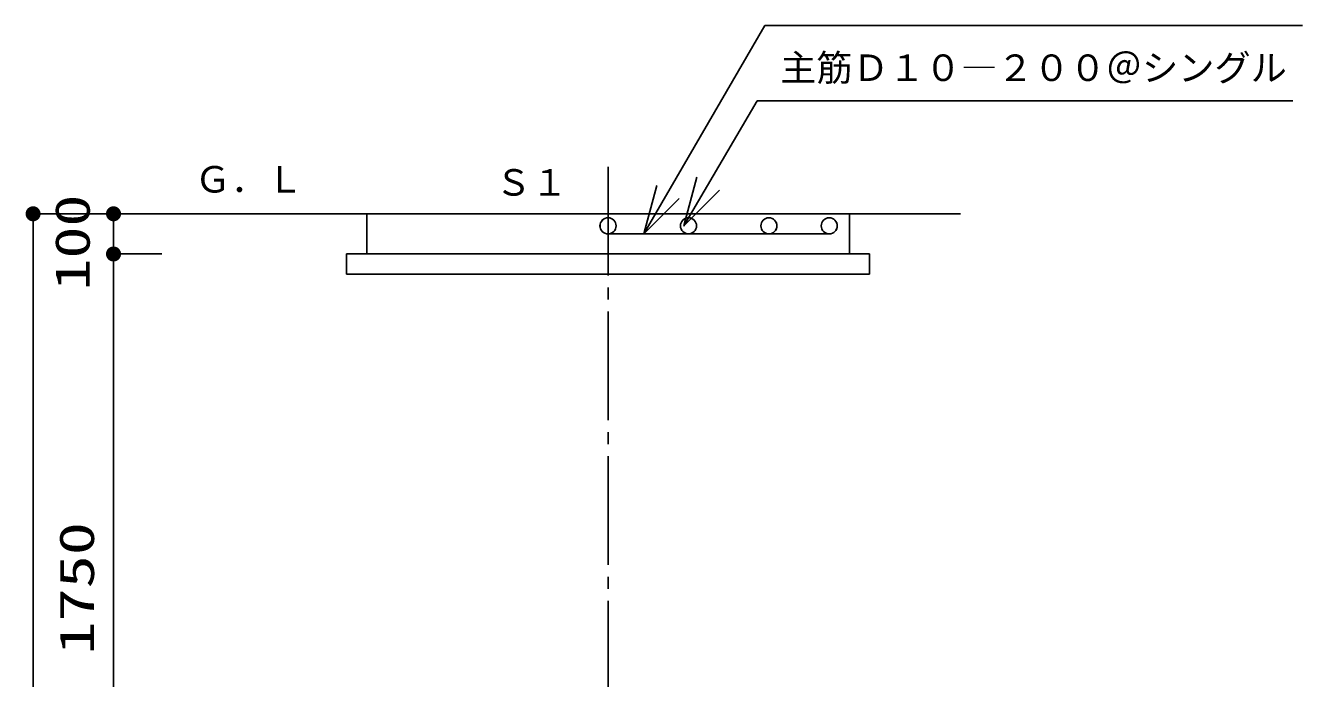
# Model space of a CAD drawing. Units: millimetres, scale not verified. Extents: x -9894 to 7424, y -6315 to 5763.
# Drawn here: x -1143 to 2032, y 783 to 2408 of the extents above; entities that cross this region are included whole.
import ezdxf
from ezdxf.enums import TextEntityAlignment as Align

# ---------------------------------------------------------------- set-up
doc = ezdxf.new("R2010")
doc.units = ezdxf.units.MM
doc.header["$LTSCALE"] = 30
doc.linetypes.add('CHAIN2', pattern=[12, 9, -1, 1, -1])
for name, color, linetype, lineweight in [('0-2_SEISAKU', 3, 'Continuous', 25), ('0-3_A-PIPE', 2, 'Continuous', 25), ('0-4_W-PIPE', 2, 'Continuous', 25), ('0-6_SUNPO', 7, 'Continuous', 25)]:
    doc.layers.add(name, color=color, linetype=linetype, lineweight=lineweight)
doc.styles.add('MS Gothic', font='')
doc.styles.add('ＭＳ ゴシック', font='')
doc.styles.get('MS Gothic').set_extended_font_data('MS Gothic')
doc.styles.get('ＭＳ ゴシック').set_extended_font_data('MS Gothic')

msp = doc.modelspace()

# ---------------------------------------------------------------- linework, layer by layer
at = {"layer": '0-2_SEISAKU', "color": 4}
for p, q in [((394.37, 1889.47), (695.68, 2407.83)), ((695.68, 2407.83), (2032.22, 2407.83)), ((494.37, 1909.47), (676.65, 2220.33)), ((676.65, 2220.33), (2008.58, 2220.33))]:
    msp.add_line(p, q, dxfattribs=at)
for points in [[(426.72, 2010.21), (394.37, 1889.47), (482.75, 1977.86)], [(526.72, 2030.22), (494.37, 1909.47), (582.75, 1997.86)]]:
    msp.add_lwpolyline(points, dxfattribs=at)
at = {"layer": '0-3_A-PIPE', "linetype": 'CHAIN2'}
msp.add_line((305.72, 2056.27), (305.72, -223.49), dxfattribs=at)
at = {"layer": '0-3_A-PIPE'}
for p, q in [((-1019.9, 1939.47), (1182.24, 1939.47)), ((-294.28, 1939.47), (-294.28, 1839.47)), ((905.72, 1939.47), (905.72, 1839.47)), ((-344.28, 1839.47), (-344.28, 1789.47)), ((-344.28, 1839.47), (955.72, 1839.47)), ((955.72, 1839.47), (955.72, 1789.47)), ((-344.28, 1789.47), (955.72, 1789.47))]:
    msp.add_line(p, q, dxfattribs=at)
at = {"layer": '0-4_W-PIPE', "color": 3}
msp.add_line((305.72, 1889.47), (855.71, 1889.47), dxfattribs=at)
for centre in [(305.6, 1909.47), (305.71, 1909.47), (505.6, 1909.47), (505.71, 1909.47), (705.6, 1909.47), (705.71, 1909.47), (855.6, 1909.47), (855.71, 1909.47)]:
    msp.add_circle(centre, 20, dxfattribs=at)
at = {"layer": '0-6_SUNPO', "color": 4}
for p, q in [((-1003.9, 1939.47), (-1123.9, 1939.47)), ((-1123.9, -160.53), (-1123.9, 1939.47)), ((-803.9, 1939.47), (-923.9, 1939.47)), ((-923.9, 1939.47), (-923.9, 1839.47)), ((-803.9, 1839.47), (-923.9, 1839.47)), ((-803.9, 1839.47), (-923.9, 1839.47)), ((-923.9, 1839.47), (-923.9, 89.47))]:
    msp.add_line(p, q, dxfattribs=at)
at = {"layer": '0-6_SUNPO'}
for points in [[(-1142.28, 1943.13), (-1123.9, 1939.47), (-1142.65, 1939.47)], [(-1142.65, 1939.47), (-1123.9, 1939.47), (-1142.28, 1935.82)], [(-1141.22, 1946.65), (-1123.9, 1939.47), (-1142.28, 1943.13)], [(-1142.28, 1935.82), (-1123.9, 1939.47), (-1141.22, 1932.3)], [(-1139.49, 1949.89), (-1123.9, 1939.47), (-1141.22, 1946.65)], [(-1141.22, 1932.3), (-1123.9, 1939.47), (-1139.49, 1929.06)], [(-1137.15, 1952.73), (-1123.9, 1939.47), (-1139.49, 1949.89)], [(-1139.49, 1929.06), (-1123.9, 1939.47), (-1137.15, 1926.22)], [(-1134.31, 1955.06), (-1123.9, 1939.47), (-1137.15, 1952.73)], [(-1137.15, 1926.22), (-1123.9, 1939.47), (-1134.31, 1923.88)], [(-1131.07, 1956.8), (-1123.9, 1939.47), (-1134.31, 1955.06)], [(-1134.31, 1923.88), (-1123.9, 1939.47), (-1131.07, 1922.15)], [(-1127.55, 1957.86), (-1123.9, 1939.47), (-1131.07, 1956.8)], [(-1131.07, 1922.15), (-1123.9, 1939.47), (-1127.55, 1921.08)], [(-1123.9, 1958.22), (-1123.9, 1939.47), (-1127.55, 1957.86)], [(-1127.55, 1921.08), (-1123.9, 1939.47), (-1123.9, 1920.72)], [(-1120.24, 1957.86), (-1123.9, 1939.47), (-1123.9, 1958.22)], [(-1116.72, 1956.8), (-1123.9, 1939.47), (-1120.24, 1957.86)], [(-1113.48, 1955.06), (-1123.9, 1939.47), (-1116.72, 1956.8)], [(-1110.64, 1952.73), (-1123.9, 1939.47), (-1113.48, 1955.06)], [(-1108.31, 1949.89), (-1123.9, 1939.47), (-1110.64, 1952.73)], [(-1106.57, 1946.65), (-1123.9, 1939.47), (-1108.31, 1949.89)], [(-1105.51, 1943.13), (-1123.9, 1939.47), (-1106.57, 1946.65)], [(-1105.15, 1939.47), (-1123.9, 1939.47), (-1105.51, 1943.13)], [(-1123.9, 1920.72), (-1123.9, 1939.47), (-1120.24, 1921.08)], [(-1120.24, 1921.08), (-1123.9, 1939.47), (-1116.72, 1922.15)], [(-1116.72, 1922.15), (-1123.9, 1939.47), (-1113.48, 1923.88)], [(-1113.48, 1923.88), (-1123.9, 1939.47), (-1110.64, 1926.22)], [(-1110.64, 1926.22), (-1123.9, 1939.47), (-1108.31, 1929.06)], [(-1108.31, 1929.06), (-1123.9, 1939.47), (-1106.57, 1932.3)], [(-1106.57, 1932.3), (-1123.9, 1939.47), (-1105.51, 1935.82)], [(-1105.51, 1935.82), (-1123.9, 1939.47), (-1105.15, 1939.47)], [(-942.28, 1943.13), (-923.9, 1939.47), (-942.65, 1939.47)], [(-942.65, 1939.47), (-923.9, 1939.47), (-942.28, 1935.82)], [(-941.22, 1946.65), (-923.9, 1939.47), (-942.28, 1943.13)], [(-942.28, 1935.82), (-923.9, 1939.47), (-941.22, 1932.3)], [(-939.49, 1949.89), (-923.9, 1939.47), (-941.22, 1946.65)], [(-941.22, 1932.3), (-923.9, 1939.47), (-939.49, 1929.06)], [(-937.15, 1952.73), (-923.9, 1939.47), (-939.49, 1949.89)], [(-939.49, 1929.06), (-923.9, 1939.47), (-937.15, 1926.22)], [(-934.31, 1955.06), (-923.9, 1939.47), (-937.15, 1952.73)], [(-937.15, 1926.22), (-923.9, 1939.47), (-934.31, 1923.88)], [(-931.07, 1956.8), (-923.9, 1939.47), (-934.31, 1955.06)], [(-934.31, 1923.88), (-923.9, 1939.47), (-931.07, 1922.15)], [(-927.55, 1957.86), (-923.9, 1939.47), (-931.07, 1956.8)], [(-931.07, 1922.15), (-923.9, 1939.47), (-927.55, 1921.08)], [(-923.9, 1958.22), (-923.9, 1939.47), (-927.55, 1957.86)], [(-927.55, 1921.08), (-923.9, 1939.47), (-923.9, 1920.72)], [(-920.24, 1957.86), (-923.9, 1939.47), (-923.9, 1958.22)], [(-916.72, 1956.8), (-923.9, 1939.47), (-920.24, 1957.86)], [(-913.48, 1955.06), (-923.9, 1939.47), (-916.72, 1956.8)], [(-910.64, 1952.73), (-923.9, 1939.47), (-913.48, 1955.06)], [(-908.31, 1949.89), (-923.9, 1939.47), (-910.64, 1952.73)], [(-906.57, 1946.65), (-923.9, 1939.47), (-908.31, 1949.89)], [(-905.51, 1943.13), (-923.9, 1939.47), (-906.57, 1946.65)], [(-905.15, 1939.47), (-923.9, 1939.47), (-905.51, 1943.13)], [(-923.9, 1920.72), (-923.9, 1939.47), (-920.24, 1921.08)], [(-920.24, 1921.08), (-923.9, 1939.47), (-916.72, 1922.15)], [(-916.72, 1922.15), (-923.9, 1939.47), (-913.48, 1923.88)], [(-913.48, 1923.88), (-923.9, 1939.47), (-910.64, 1926.22)], [(-910.64, 1926.22), (-923.9, 1939.47), (-908.31, 1929.06)], [(-908.31, 1929.06), (-923.9, 1939.47), (-906.57, 1932.3)], [(-906.57, 1932.3), (-923.9, 1939.47), (-905.51, 1935.82)], [(-905.51, 1935.82), (-923.9, 1939.47), (-905.15, 1939.47)], [(-942.28, 1843.13), (-923.9, 1839.47), (-942.65, 1839.47)], [(-942.28, 1843.13), (-923.9, 1839.47), (-942.65, 1839.47)], [(-941.22, 1846.65), (-923.9, 1839.47), (-942.28, 1843.13)], [(-941.22, 1846.65), (-923.9, 1839.47), (-942.28, 1843.13)], [(-939.49, 1849.89), (-923.9, 1839.47), (-941.22, 1846.65)], [(-939.49, 1849.89), (-923.9, 1839.47), (-941.22, 1846.65)], [(-937.15, 1852.73), (-923.9, 1839.47), (-939.49, 1849.89)], [(-937.15, 1852.73), (-923.9, 1839.47), (-939.49, 1849.89)], [(-934.31, 1855.06), (-923.9, 1839.47), (-937.15, 1852.73)], [(-934.31, 1855.06), (-923.9, 1839.47), (-937.15, 1852.73)], [(-931.07, 1856.8), (-923.9, 1839.47), (-934.31, 1855.06)], [(-931.07, 1856.8), (-923.9, 1839.47), (-934.31, 1855.06)], [(-927.55, 1857.86), (-923.9, 1839.47), (-931.07, 1856.8)], [(-927.55, 1857.86), (-923.9, 1839.47), (-931.07, 1856.8)], [(-923.9, 1858.22), (-923.9, 1839.47), (-927.55, 1857.86)], [(-923.9, 1858.22), (-923.9, 1839.47), (-927.55, 1857.86)], [(-920.24, 1857.86), (-923.9, 1839.47), (-923.9, 1858.22)], [(-920.24, 1857.86), (-923.9, 1839.47), (-923.9, 1858.22)], [(-916.72, 1856.8), (-923.9, 1839.47), (-920.24, 1857.86)], [(-916.72, 1856.8), (-923.9, 1839.47), (-920.24, 1857.86)], [(-913.48, 1855.06), (-923.9, 1839.47), (-916.72, 1856.8)], [(-913.48, 1855.06), (-923.9, 1839.47), (-916.72, 1856.8)], [(-910.64, 1852.73), (-923.9, 1839.47), (-913.48, 1855.06)], [(-910.64, 1852.73), (-923.9, 1839.47), (-913.48, 1855.06)], [(-908.31, 1849.89), (-923.9, 1839.47), (-910.64, 1852.73)], [(-908.31, 1849.89), (-923.9, 1839.47), (-910.64, 1852.73)], [(-906.57, 1846.65), (-923.9, 1839.47), (-908.31, 1849.89)], [(-906.57, 1846.65), (-923.9, 1839.47), (-908.31, 1849.89)], [(-905.51, 1843.13), (-923.9, 1839.47), (-906.57, 1846.65)], [(-905.51, 1843.13), (-923.9, 1839.47), (-906.57, 1846.65)], [(-905.15, 1839.47), (-923.9, 1839.47), (-905.51, 1843.13)], [(-905.15, 1839.47), (-923.9, 1839.47), (-905.51, 1843.13)], [(-942.65, 1839.47), (-923.9, 1839.47), (-942.28, 1835.82)], [(-942.65, 1839.47), (-923.9, 1839.47), (-942.28, 1835.82)], [(-942.28, 1835.82), (-923.9, 1839.47), (-941.22, 1832.3)], [(-942.28, 1835.82), (-923.9, 1839.47), (-941.22, 1832.3)], [(-941.22, 1832.3), (-923.9, 1839.47), (-939.49, 1829.06)], [(-941.22, 1832.3), (-923.9, 1839.47), (-939.49, 1829.06)], [(-939.49, 1829.06), (-923.9, 1839.47), (-937.15, 1826.22)], [(-939.49, 1829.06), (-923.9, 1839.47), (-937.15, 1826.22)], [(-937.15, 1826.22), (-923.9, 1839.47), (-934.31, 1823.88)], [(-937.15, 1826.22), (-923.9, 1839.47), (-934.31, 1823.88)], [(-934.31, 1823.88), (-923.9, 1839.47), (-931.07, 1822.15)], [(-934.31, 1823.88), (-923.9, 1839.47), (-931.07, 1822.15)], [(-931.07, 1822.15), (-923.9, 1839.47), (-927.55, 1821.08)], [(-931.07, 1822.15), (-923.9, 1839.47), (-927.55, 1821.08)], [(-927.55, 1821.08), (-923.9, 1839.47), (-923.9, 1820.72)], [(-927.55, 1821.08), (-923.9, 1839.47), (-923.9, 1820.72)], [(-923.9, 1820.72), (-923.9, 1839.47), (-920.24, 1821.08)], [(-920.24, 1821.08), (-923.9, 1839.47), (-916.72, 1822.15)], [(-916.72, 1822.15), (-923.9, 1839.47), (-913.48, 1823.88)], [(-913.48, 1823.88), (-923.9, 1839.47), (-910.64, 1826.22)], [(-910.64, 1826.22), (-923.9, 1839.47), (-908.31, 1829.06)], [(-908.31, 1829.06), (-923.9, 1839.47), (-906.57, 1832.3)], [(-906.57, 1832.3), (-923.9, 1839.47), (-905.51, 1835.82)], [(-905.51, 1835.82), (-923.9, 1839.47), (-905.15, 1839.47)], [(-923.9, 1820.72), (-923.9, 1839.47), (-920.24, 1821.08)], [(-920.24, 1821.08), (-923.9, 1839.47), (-916.72, 1822.15)], [(-916.72, 1822.15), (-923.9, 1839.47), (-913.48, 1823.88)], [(-913.48, 1823.88), (-923.9, 1839.47), (-910.64, 1826.22)], [(-910.64, 1826.22), (-923.9, 1839.47), (-908.31, 1829.06)], [(-908.31, 1829.06), (-923.9, 1839.47), (-906.57, 1832.3)], [(-906.57, 1832.3), (-923.9, 1839.47), (-905.51, 1835.82)], [(-905.51, 1835.82), (-923.9, 1839.47), (-905.15, 1839.47)]]:
    msp.add_solid(points, dxfattribs=at)

# ---------------------------------------------------------------- texts
at = {"layer": '0-2_SEISAKU', "color": 4, "style": 'MS Gothic'}
msp.add_text('主筋Ｄ１０―２００＠シングル\u3000', height=65.98, dxfattribs=at).set_placement((733.61, 2250.02), align=Align.BOTTOM_LEFT)
at = {"layer": '0-3_A-PIPE', "color": 4, "style": 'MS Gothic'}
for s, p in [('Ｇ．Ｌ', (-722.19, 1972.53)), ('Ｓ１', (25.36, 1964.77))]:
    msp.add_text(s, height=65.98, dxfattribs=at).set_placement(p, align=Align.BOTTOM_LEFT)
at = {"layer": '0-6_SUNPO', "color": 3, "style": 'ＭＳ ゴシック'}
for s, width, p in [('100', 1.35, (-956.99, 1748.69)), ('1750', 1.4, (-946.4, 842.76))]:
    msp.add_text(s, height=86.59, rotation=90, dxfattribs=dict(at, width=width)).set_placement(p, align=Align.BOTTOM_LEFT)

doc.saveas('drawing.dxf')
